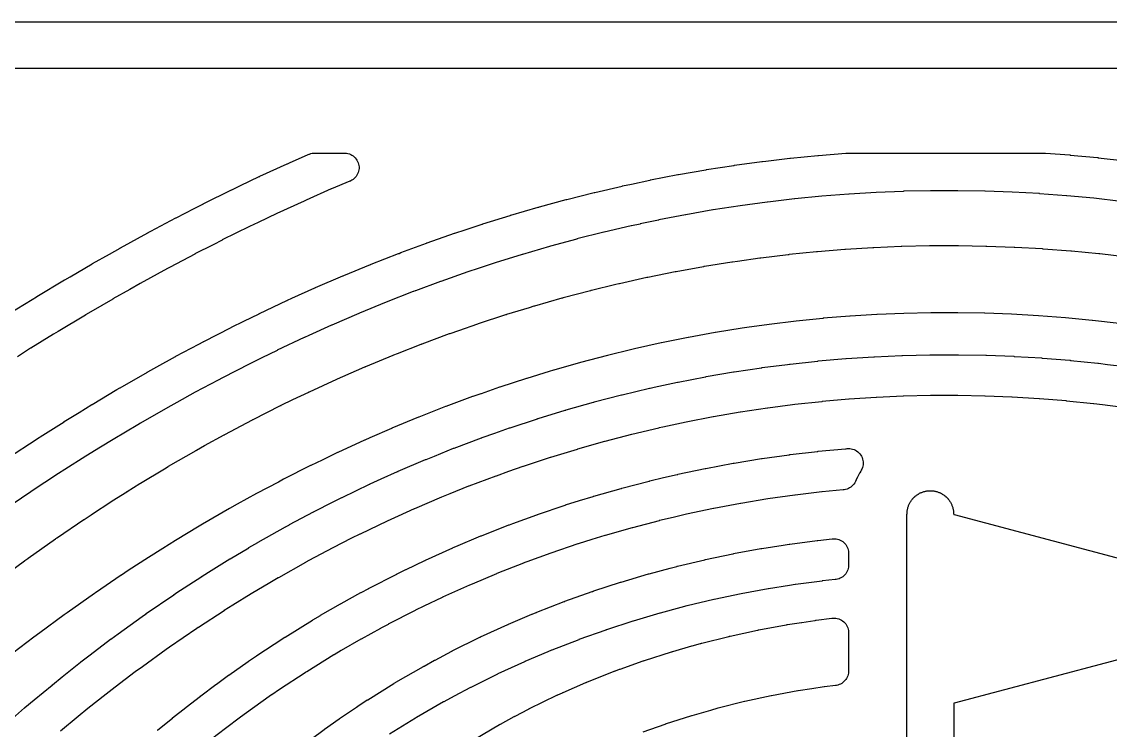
# Model space of a CAD drawing. Header units: metres. Extents: x -22.6 to 22.6, y 1.9 to 79.7.
# Drawn here: x -1.41 to 6.06, y 51.94 to 56.8 of the extents above; entities that cross this region are included whole.
import ezdxf

# ---------------------------------------------------------------- set-up
doc = ezdxf.new("R2010")
doc.units = ezdxf.units.M

msp = doc.modelspace()

# ---------------------------------------------------------------- linework, layer by layer
at = {"layer": 'MARKING'}
for points in [[(-18.6, 56.8), (18.6, 56.8)], [(18.5895, 56.48), (-18.5895, 56.48)], [(-1.4953, 53.8133), (-1.3067, 53.9374), (-1.3063, 53.9376), (-1.3054, 53.9382), (-1.3048, 53.9386), (-1.2609, 53.9667), (-1.2606, 53.9669), (-1.1158, 54.059), (-1.1154, 54.0593), (-1.1143, 54.06), (-1.1137, 54.0604), (-1.0126, 54.1228), (-1.0124, 54.1229), (-0.9249, 54.1767), (-0.9244, 54.177), (-0.9232, 54.1776), (-0.9225, 54.1781), (-0.753, 54.2788), (-0.7529, 54.2789), (-0.7337, 54.2902), (-0.7333, 54.2905), (-0.7323, 54.291), (-0.7317, 54.2914), (-0.5432, 54.3998), (-0.5427, 54.4001), (-0.5415, 54.4008), (-0.5407, 54.4013), (-0.4787, 54.4356), (-0.3523, 54.5057), (-0.3516, 54.5061), (-0.3502, 54.5069), (-0.3493, 54.5073), (-0.191, 54.5915), (-0.1609, 54.6075), (-0.1604, 54.6078), (-0.1592, 54.6084), (-0.1584, 54.6088), (0.0299, 54.7055), (0.0305, 54.7058), (0.032, 54.7066), (0.0329, 54.707), (0.1167, 54.7482), (0.221, 54.7996), (0.2217, 54.8), (0.2232, 54.8007), (0.2242, 54.8012), (0.4126, 54.8897), (0.4132, 54.89), (0.4145, 54.8906), (0.4154, 54.891), (0.446, 54.9048), (0.6033, 54.9762), (0.6038, 54.9764), (0.6043, 54.9766), (0.6048, 54.9768), (0.6061, 54.9774), (0.6066, 54.9776), (0.6071, 54.9778), (0.6076, 54.978), (0.7953, 55.0584), (0.7959, 55.0587), (0.7972, 55.0592), (0.798, 55.0596), (0.8025, 55.0614), (0.9859, 55.1373), (0.9864, 55.1375), (0.9869, 55.1377), (0.9874, 55.1379), (0.9888, 55.1385), (0.9893, 55.1387), (0.9898, 55.1389), (0.9903, 55.1391), (1.1779, 55.2119), (1.1786, 55.2121), (1.18, 55.2127), (1.1809, 55.213), (1.1941, 55.2179), (1.3686, 55.2831), (1.3691, 55.2833), (1.3696, 55.2835), (1.3701, 55.2837), (1.3715, 55.2842), (1.372, 55.2844), (1.3725, 55.2845), (1.373, 55.2847), (1.5606, 55.3502), (1.5613, 55.3505), (1.5629, 55.351), (1.5639, 55.3514), (1.6336, 55.3743), (1.7516, 55.4137), (1.7521, 55.4138), (1.7525, 55.414), (1.753, 55.4141), (1.7543, 55.4145), (1.7547, 55.4147), (1.7552, 55.4148), (1.7557, 55.415), (1.9433, 55.4735), (1.9438, 55.4737), (1.9444, 55.4738), (1.9449, 55.474), (1.9462, 55.4744), (1.9467, 55.4745), (1.9472, 55.4747), (1.9477, 55.4748), (2.1353, 55.5289), (2.136, 55.5291), (2.1376, 55.5296), (2.1385, 55.5298), (2.1435, 55.5312), (2.3261, 55.5814), (2.3266, 55.5816), (2.3271, 55.5817), (2.3276, 55.5818), (2.329, 55.5822), (2.3295, 55.5823), (2.33, 55.5824), (2.3305, 55.5826), (2.5181, 55.63), (2.5186, 55.6301), (2.5191, 55.6302), (2.5196, 55.6303), (2.5209, 55.6306), (2.5214, 55.6308), (2.5219, 55.6309), (2.5224, 55.631), (2.71, 55.6742), (2.7107, 55.6744), (2.7124, 55.6748), (2.7135, 55.675), (2.7739, 55.6878), (2.9009, 55.7152), (2.9017, 55.7154), (2.9035, 55.7157), (2.9046, 55.716), (3.0929, 55.7528), (3.0934, 55.7529), (3.0939, 55.753), (3.0944, 55.7531), (3.0957, 55.7533), (3.0962, 55.7534), (3.0967, 55.7535), (3.0972, 55.7536), (3.2847, 55.7863), (3.2855, 55.7864), (3.2872, 55.7867), (3.2884, 55.7869), (3.4766, 55.8159), (3.4774, 55.816), (3.4791, 55.8163), (3.4802, 55.8164), (3.6684, 55.8416), (3.6692, 55.8417), (3.6709, 55.842), (3.6719, 55.8421), (3.6945, 55.8447), (3.8596, 55.8643), (3.8604, 55.8644), (3.8622, 55.8646), (3.8633, 55.8647), (4.0515, 55.8833), (4.0523, 55.8834), (4.054, 55.8835), (4.0552, 55.8836), (4.2433, 55.8985), (4.2441, 55.8986), (4.2459, 55.8987), (4.247, 55.8987), (4.2634, 55.8997), (4.2664, 55.8999), (4.2694, 55.9), (4.2724, 55.9), (5.6012, 55.9), (5.6049, 55.8999), (5.6087, 55.8998), (5.6124, 55.8996), (5.7778, 55.8872), (5.7786, 55.8871), (5.7803, 55.887), (5.7815, 55.8869), (5.9696, 55.8691), (5.9704, 55.869), (5.9722, 55.8689), (5.9733, 55.8687), (6.1615, 55.8472)], [(-1.4916, 54.8003), (-1.3351, 54.8965), (-1.3033, 54.9161), (-1.3029, 54.9164), (-1.3019, 54.917), (-1.3013, 54.9174), (-1.1127, 55.0305), (-1.1122, 55.0308), (-1.1112, 55.0314), (-1.1105, 55.0318), (-1.0743, 55.0528), (-0.9225, 55.1418), (-0.9219, 55.1421), (-0.9205, 55.1429), (-0.9197, 55.1434), (-0.804, 55.2085), (-0.7318, 55.2495), (-0.7312, 55.2499), (-0.7298, 55.2506), (-0.729, 55.2511), (-0.5405, 55.354), (-0.54, 55.3543), (-0.5388, 55.3549), (-0.5381, 55.3553), (-0.5199, 55.3649), (-0.3504, 55.4554), (-0.3497, 55.4558), (-0.3481, 55.4566), (-0.3471, 55.4572), (-0.2226, 55.5205), (-0.1595, 55.5531), (-0.1589, 55.5535), (-0.1575, 55.5542), (-0.1565, 55.5546), (0.0318, 55.6478), (0.0324, 55.6481), (0.0339, 55.6488), (0.0348, 55.6492), (0.0937, 55.677), (0.2223, 55.7389), (0.2228, 55.7391), (0.2233, 55.7393), (0.2237, 55.7396), (0.225, 55.7402), (0.2255, 55.7404), (0.226, 55.7406), (0.2265, 55.7408), (0.4142, 55.8262), (0.4148, 55.8265), (0.4161, 55.8271), (0.417, 55.8274), (0.431, 55.8335), (0.5588, 55.8903), (0.5637, 55.8923), (0.5661, 55.8932), (0.576, 55.8965), (0.5862, 55.8986), (0.5966, 55.8997), (0.5992, 55.8999), (0.6044, 55.9), (0.8045, 55.9), (0.8094, 55.8999), (0.8113, 55.8998), (0.8211, 55.8988), (0.8307, 55.8969), (0.8401, 55.8941), (0.8492, 55.8903), (0.8578, 55.8857), (0.866, 55.8803), (0.8735, 55.874), (0.8805, 55.8671), (0.8867, 55.8595), (0.8922, 55.8514), (0.8968, 55.8427), (0.9005, 55.8337), (0.9034, 55.8243), (0.9053, 55.8147), (0.9063, 55.8049), (0.9063, 55.7951), (0.9054, 55.7854), (0.9035, 55.7757), (0.9006, 55.7663), (0.8969, 55.7573), (0.8923, 55.7486), (0.8868, 55.7405), (0.8806, 55.7329), (0.8737, 55.7259), (0.8661, 55.7197), (0.858, 55.7142), (0.8494, 55.7096), (0.8476, 55.7087), (0.8431, 55.7067), (0.7181, 55.6547), (0.7175, 55.6544), (0.717, 55.6542), (0.7165, 55.654), (0.5452, 55.5779), (0.5449, 55.5777), (0.5443, 55.5775), (0.5439, 55.5773), (0.5304, 55.5714), (0.5296, 55.5711), (0.3437, 55.4866), (0.3432, 55.4863), (0.3428, 55.4861), (0.3423, 55.4859), (0.2158, 55.4251), (0.2152, 55.4248), (0.1562, 55.3969), (0.1554, 55.3965), (-0.0307, 55.3045), (-0.0315, 55.3041), (-0.0935, 55.2721), (-0.094, 55.2718), (-0.2182, 55.2086), (-0.219, 55.2082), (-0.3874, 55.1182), (-0.3878, 55.118), (-0.406, 55.1084), (-0.4067, 55.1081), (-0.5931, 55.0062), (-0.5939, 55.0058), (-0.6653, 54.9653), (-0.6656, 54.9651), (-0.7807, 54.9003), (-0.7814, 54.8999), (-0.9325, 54.8114), (-0.9327, 54.8113), (-0.9684, 54.7905), (-0.969, 54.7901), (-1.156, 54.678), (-1.1566, 54.6776), (-1.1878, 54.6583), (-1.188, 54.6582), (-1.3438, 54.5625), (-1.3444, 54.5622), (-1.4354, 54.5045)], [(6.1291, 55.5691), (5.9436, 55.5903), (5.9427, 55.5904), (5.7572, 55.6079), (5.7563, 55.608), (5.5708, 55.6219), (5.5699, 55.622), (5.3844, 55.6323), (5.3834, 55.6323), (5.1979, 55.639), (5.197, 55.6391), (5.0115, 55.6422), (5.0105, 55.6422), (4.825, 55.6419), (4.8241, 55.6419), (4.6386, 55.638), (4.6376, 55.6379), (4.4522, 55.6305), (4.4512, 55.6304), (4.2658, 55.6194), (4.2648, 55.6193), (4.0794, 55.6047), (4.0784, 55.6046), (3.893, 55.5863), (3.892, 55.5862), (3.7279, 55.5667), (3.7276, 55.5666), (3.706, 55.5642), (3.705, 55.564), (3.5195, 55.5392), (3.5186, 55.539), (3.3332, 55.5105), (3.3322, 55.5103), (3.1467, 55.478), (3.1462, 55.4779), (3.1457, 55.4778), (3.1452, 55.4777), (2.9605, 55.4416), (2.9595, 55.4414), (2.8337, 55.4142), (2.8332, 55.4141), (2.7732, 55.4015), (2.7723, 55.4013), (2.5868, 55.3585), (2.5863, 55.3584), (2.5858, 55.3582), (2.5853, 55.3581), (2.4005, 55.3115), (2.4, 55.3113), (2.3995, 55.3112), (2.399, 55.3111), (2.2184, 55.2614), (2.2179, 55.2612), (2.2132, 55.26), (2.2124, 55.2598), (2.0268, 55.2062), (2.0263, 55.2061), (2.0258, 55.2059), (2.0252, 55.2058), (1.8404, 55.1481), (1.8399, 55.148), (1.8394, 55.1478), (1.839, 55.1476), (1.7229, 55.1089), (1.7225, 55.1087), (1.6532, 55.086), (1.6523, 55.0857), (1.4668, 55.0209), (1.4663, 55.0207), (1.4658, 55.0205), (1.4653, 55.0203), (1.2927, 54.9558), (1.2923, 54.9557), (1.2795, 54.9509), (1.2787, 54.9506), (1.093, 54.8786), (1.0925, 54.8784), (1.092, 54.8782), (1.0915, 54.878), (0.91, 54.8028), (0.9097, 54.8027), (0.9058, 54.8011), (0.905, 54.8008), (0.7191, 54.7212), (0.7187, 54.721), (0.7182, 54.7208), (0.7177, 54.7206), (0.5621, 54.65), (0.5618, 54.6499), (0.532, 54.6364), (0.5312, 54.6361), (0.3452, 54.5487), (0.3443, 54.5482), (0.2407, 54.4972), (0.2406, 54.4971), (0.1581, 54.4566), (0.1573, 54.4562), (-0.0291, 54.3605), (-0.0298, 54.3601), (-0.0594, 54.3444), (-0.2162, 54.261), (-0.217, 54.2606), (-0.3429, 54.1908), (-0.4033, 54.1573), (-0.404, 54.1569), (-0.5909, 54.0494), (-0.5914, 54.0491), (-0.6099, 54.0382), (-0.7781, 53.9382), (-0.7787, 53.9378), (-0.8652, 53.8847), (-0.9653, 53.8229), (-0.9659, 53.8225), (-1.1094, 53.7312), (-1.1526, 53.7036), (-1.1531, 53.7032), (-1.3404, 53.5801), (-1.3428, 53.5784), (-1.5277, 53.4533)], [(-1.5544, 52.9832), (-1.3868, 53.106), (-1.3865, 53.1062), (-1.3851, 53.1072), (-1.3847, 53.1075), (-1.3638, 53.1225), (-1.3635, 53.1228), (-1.3623, 53.1237), (-1.3619, 53.1239), (-1.1731, 53.2571), (-1.1728, 53.2573), (-1.1714, 53.2583), (-1.171, 53.2586), (-1.1627, 53.2644), (-1.1623, 53.2646), (-1.161, 53.2655), (-1.1607, 53.2657), (-0.9807, 53.388), (-0.9803, 53.3882), (-0.9786, 53.3894), (-0.978, 53.3898), (-0.9298, 53.4217), (-0.9295, 53.4219), (-0.9283, 53.4227), (-0.928, 53.4229), (-0.788, 53.5141), (-0.7875, 53.5144), (-0.7855, 53.5157), (-0.7849, 53.5161), (-0.6854, 53.5791), (-0.6852, 53.5792), (-0.6841, 53.5799), (-0.6838, 53.5801), (-0.5951, 53.6354), (-0.5946, 53.6357), (-0.5923, 53.6371), (-0.5917, 53.6375), (-0.428, 53.7364), (-0.4278, 53.7365), (-0.4269, 53.737), (-0.4267, 53.7372), (-0.402, 53.7519), (-0.4015, 53.7522), (-0.3995, 53.7534), (-0.3988, 53.7537), (-0.2104, 53.8628), (-0.2098, 53.8631), (-0.2074, 53.8645), (-0.2066, 53.8649), (-0.1528, 53.895), (-0.1524, 53.8952), (-0.0174, 53.9698), (-0.0167, 53.9701), (-0.0139, 53.9717), (-0.0131, 53.9721), (0.138, 54.0522), (0.1383, 54.0523), (0.176, 54.0721), (0.1766, 54.0725), (0.1791, 54.0737), (0.1799, 54.0741), (0.3682, 54.1694), (0.3689, 54.1698), (0.3718, 54.1712), (0.3727, 54.1717), (0.4534, 54.2107), (0.4536, 54.2108), (0.5613, 54.2627), (0.5621, 54.2631), (0.5652, 54.2645), (0.5662, 54.265), (0.7545, 54.3513), (0.7552, 54.3516), (0.758, 54.3529), (0.7588, 54.3532), (0.7953, 54.3692), (0.9473, 54.4357), (0.9478, 54.4359), (0.9483, 54.4361), (0.9487, 54.4363), (0.9517, 54.4376), (0.9522, 54.4378), (0.9527, 54.438), (0.9532, 54.4382), (1.1408, 54.5156), (1.1415, 54.5159), (1.1444, 54.5171), (1.1453, 54.5174), (1.1704, 54.5273), (1.3335, 54.5914), (1.334, 54.5916), (1.3345, 54.5918), (1.335, 54.592), (1.3381, 54.5932), (1.3386, 54.5933), (1.3391, 54.5935), (1.3396, 54.5937), (1.5271, 54.6629), (1.5279, 54.6632), (1.5311, 54.6643), (1.5321, 54.6646), (1.5908, 54.6851), (1.72, 54.7302), (1.7205, 54.7304), (1.721, 54.7306), (1.7215, 54.7307), (1.7245, 54.7318), (1.725, 54.7319), (1.7255, 54.7321), (1.726, 54.7322), (1.9136, 54.7935), (1.9141, 54.7937), (1.9146, 54.7939), (1.9151, 54.794), (1.9182, 54.795), (1.9187, 54.7952), (1.9192, 54.7953), (1.9197, 54.7955), (2.0748, 54.8426), (2.1067, 54.8523), (2.1075, 54.8526), (2.1107, 54.8535), (2.1117, 54.8538), (2.3, 54.9077), (2.3005, 54.9078), (2.301, 54.908), (2.3015, 54.9081), (2.3047, 54.909), (2.3052, 54.9091), (2.3058, 54.9093), (2.3063, 54.9094), (2.4939, 54.9588), (2.4944, 54.9589), (2.4949, 54.959), (2.4954, 54.9592), (2.4985, 54.96), (2.499, 54.9601), (2.4995, 54.9602), (2.5, 54.9603), (2.6679, 55.0008), (2.6868, 55.0054), (2.6876, 55.0056), (2.691, 55.0064), (2.692, 55.0066), (2.8803, 55.0489), (2.8808, 55.049), (2.8813, 55.0491), (2.8818, 55.0492), (2.885, 55.0499), (2.8855, 55.05), (2.886, 55.0501), (2.8865, 55.0502), (3.0741, 55.0881), (3.0746, 55.0882), (3.0751, 55.0883), (3.0757, 55.0884), (3.0788, 55.089), (3.0793, 55.0891), (3.0798, 55.0892), (3.0803, 55.0893), (3.2679, 55.1233), (3.2684, 55.1234), (3.2689, 55.1234), (3.2694, 55.1235), (3.2725, 55.1241), (3.273, 55.1241), (3.2735, 55.1242), (3.274, 55.1243), (3.4615, 55.1543), (3.4624, 55.1544), (3.4658, 55.1549), (3.4669, 55.1551), (3.5001, 55.1598), (3.6546, 55.1818), (3.6551, 55.1819), (3.6556, 55.182), (3.6561, 55.1821), (3.6592, 55.1825), (3.6597, 55.1825), (3.6602, 55.1826), (3.6607, 55.1827), (3.8483, 55.2056), (3.8488, 55.2057), (3.8493, 55.2057), (3.8498, 55.2058), (3.8529, 55.2061), (3.8534, 55.2062), (3.8539, 55.2062), (3.8544, 55.2063), (4.0421, 55.2254), (4.0426, 55.2255), (4.043, 55.2255), (4.0435, 55.2255), (4.0466, 55.2258), (4.0471, 55.2259), (4.0476, 55.2259), (4.0481, 55.226), (4.2356, 55.2413), (4.2365, 55.2413), (4.24, 55.2416), (4.2411, 55.2417), (4.4293, 55.2533), (4.4301, 55.2533), (4.4337, 55.2535), (4.4348, 55.2536), (4.6229, 55.2614), (4.6238, 55.2615), (4.6273, 55.2616), (4.6284, 55.2616), (4.8166, 55.2658), (4.8175, 55.2658), (4.821, 55.2659), (4.8221, 55.2659), (5.0102, 55.2663), (5.0111, 55.2663), (5.0146, 55.2663), (5.0157, 55.2663), (5.2039, 55.2631), (5.2047, 55.263), (5.2083, 55.2629), (5.2094, 55.2629), (5.3975, 55.256), (5.3984, 55.2559), (5.4019, 55.2558), (5.403, 55.2557), (5.5912, 55.2451), (5.592, 55.245), (5.5956, 55.2448), (5.5967, 55.2447), (5.7848, 55.2303), (5.7857, 55.2302), (5.7893, 55.2299), (5.7904, 55.2298), (5.9787, 55.2116), (5.9792, 55.2115), (5.9797, 55.2115), (5.9802, 55.2114), (5.9833, 55.2111), (5.9838, 55.211), (5.9843, 55.211), (5.9848, 55.2109), (6.1725, 55.1889)], [(6.1166, 54.7323), (5.9336, 54.7538), (5.9331, 54.7538), (5.9326, 54.7539), (5.9321, 54.7539), (5.7492, 54.7716), (5.7482, 54.7717), (5.5646, 54.7858), (5.5637, 54.7859), (5.3801, 54.7963), (5.3791, 54.7963), (5.1955, 54.8031), (5.1945, 54.8031), (5.0109, 54.8063), (5.0099, 54.8063), (4.8263, 54.8059), (4.8253, 54.8059), (4.6417, 54.8018), (4.6407, 54.8018), (4.4571, 54.7941), (4.4561, 54.7941), (4.2725, 54.7827), (4.2715, 54.7827), (4.0879, 54.7677), (4.0874, 54.7676), (4.0869, 54.7676), (4.0864, 54.7675), (3.9034, 54.7489), (3.9029, 54.7488), (3.9024, 54.7488), (3.9019, 54.7487), (3.7189, 54.7263), (3.7184, 54.7263), (3.7179, 54.7262), (3.7174, 54.7261), (3.5654, 54.7044), (3.5652, 54.7044), (3.5337, 54.7), (3.5328, 54.6998), (3.349, 54.6705), (3.3485, 54.6704), (3.348, 54.6703), (3.3475, 54.6702), (3.1645, 54.6371), (3.164, 54.637), (3.1635, 54.6369), (3.163, 54.6368), (2.9801, 54.5998), (2.9796, 54.5997), (2.9791, 54.5996), (2.9786, 54.5995), (2.7955, 54.5584), (2.7946, 54.5582), (2.7773, 54.554), (2.777, 54.5539), (2.6101, 54.5137), (2.6096, 54.5136), (2.6091, 54.5134), (2.6086, 54.5133), (2.4257, 54.4652), (2.4252, 54.4651), (2.4247, 54.4649), (2.4242, 54.4648), (2.241, 54.4124), (2.2401, 54.4121), (2.2098, 54.4028), (2.2095, 54.4027), (2.0557, 54.356), (2.0552, 54.3559), (2.0547, 54.3557), (2.0542, 54.3555), (1.8711, 54.2957), (1.8706, 54.2956), (1.8701, 54.2954), (1.8696, 54.2952), (1.7427, 54.2509), (1.7425, 54.2508), (1.6859, 54.2311), (1.685, 54.2308), (1.501, 54.163), (1.5005, 54.1628), (1.5, 54.1626), (1.4995, 54.1624), (1.3388, 54.0992), (1.3159, 54.0902), (1.3151, 54.0899), (1.1308, 54.0139), (1.1304, 54.0137), (1.1299, 54.0135), (1.1294, 54.0133), (0.9797, 53.9478), (0.9458, 53.9329), (0.945, 53.9326), (0.7605, 53.8481), (0.7596, 53.8476), (0.6539, 53.7967), (0.5755, 53.7588), (0.5747, 53.7584), (0.3898, 53.6648), (0.3891, 53.6644), (0.3536, 53.6458), (0.2047, 53.5669), (0.2039, 53.5665), (0.0717, 53.4935), (0.0197, 53.4644), (0.019, 53.464), (-0.1667, 53.3566), (-0.1673, 53.3563), (-0.19, 53.3427), (-0.3519, 53.2449), (-0.3526, 53.2445), (-0.4392, 53.1905), (-0.5372, 53.1285), (-0.5377, 53.1282), (-0.6755, 53.0384), (-0.7225, 53.0073), (-0.723, 53.007), (-0.9007, 52.8862), (-0.9077, 52.8814), (-1.0952, 52.7491), (-1.1146, 52.7352), (-1.2811, 52.6131), (-1.3223, 52.5825), (-1.3227, 52.5822), (-1.4673, 52.4722)], [(-1.5103, 51.9897), (-1.3856, 52.0978), (-1.3851, 52.0982), (-1.384, 52.0991), (-1.3833, 52.0998), (-1.3196, 52.1532), (-1.3193, 52.1535), (-1.1979, 52.2544), (-1.1974, 52.2548), (-1.1963, 52.2557), (-1.1956, 52.2562), (-1.1285, 52.3103), (-1.128, 52.3107), (-1.0018, 52.4111), (-1.0013, 52.4114), (-1.0003, 52.4123), (-0.9996, 52.4128), (-0.9368, 52.4612), (-0.9366, 52.4614), (-0.936, 52.4618), (-0.9356, 52.4621), (-0.7963, 52.5678), (-0.7958, 52.5681), (-0.7948, 52.5689), (-0.7942, 52.5694), (-0.7453, 52.6053), (-0.745, 52.6056), (-0.7443, 52.6061), (-0.7438, 52.6065), (-0.5801, 52.7245), (-0.5797, 52.7248), (-0.5787, 52.7255), (-0.5781, 52.7259), (-0.5537, 52.7431), (-0.5533, 52.7434), (-0.5525, 52.744), (-0.5519, 52.7443), (-0.3633, 52.8736), (-0.3629, 52.8739), (-0.362, 52.8745), (-0.3614, 52.8749), (-0.3506, 52.8821), (-0.3502, 52.8824), (-0.3493, 52.883), (-0.3487, 52.8834), (-0.1715, 52.9988), (-0.171, 52.9991), (-0.17, 52.9998), (-0.1693, 53.0003), (-0.1082, 53.0389), (-0.1078, 53.0391), (-0.107, 53.0396), (-0.1065, 53.0399), (0.0204, 53.1183), (0.021, 53.1186), (0.0222, 53.1193), (0.023, 53.1198), (0.1501, 53.1955), (0.1504, 53.1957), (0.1511, 53.1961), (0.1515, 53.1964), (0.2125, 53.232), (0.213, 53.2323), (0.2143, 53.233), (0.2151, 53.2335), (0.4036, 53.3394), (0.4041, 53.3398), (0.4054, 53.3404), (0.4062, 53.3409), (0.4288, 53.3531), (0.429, 53.3533), (0.4296, 53.3536), (0.43, 53.3538), (0.5954, 53.4418), (0.5961, 53.4422), (0.5976, 53.443), (0.5986, 53.4435), (0.7283, 53.5095), (0.7289, 53.5097), (0.7876, 53.5392), (0.7883, 53.5395), (0.7897, 53.5402), (0.7907, 53.5406), (0.9789, 53.6308), (0.9796, 53.6311), (0.9812, 53.6318), (0.9822, 53.6323), (1.058, 53.6668), (1.0584, 53.667), (1.1711, 53.7178), (1.1716, 53.718), (1.172, 53.7182), (1.1725, 53.7184), (1.1737, 53.7189), (1.1741, 53.7191), (1.1746, 53.7193), (1.1751, 53.7195), (1.3627, 53.7995), (1.3634, 53.7999), (1.365, 53.8005), (1.366, 53.8009), (1.4232, 53.824), (1.4235, 53.8241), (1.5547, 53.8768), (1.5552, 53.877), (1.5557, 53.8771), (1.5562, 53.8773), (1.5575, 53.8778), (1.5579, 53.878), (1.5584, 53.8782), (1.5589, 53.8784), (1.7466, 53.9491), (1.7471, 53.9493), (1.7475, 53.9494), (1.748, 53.9496), (1.7493, 53.9501), (1.7497, 53.9502), (1.7502, 53.9504), (1.7507, 53.9506), (1.8367, 53.981), (1.8368, 53.981), (1.9385, 54.0169), (1.939, 54.017), (1.9395, 54.0172), (1.94, 54.0174), (1.9413, 54.0178), (1.9418, 54.018), (1.9422, 54.0181), (1.9427, 54.0183), (2.1303, 54.08), (2.1309, 54.0802), (2.1314, 54.0804), (2.1319, 54.0806), (2.1333, 54.081), (2.1338, 54.0812), (2.1343, 54.0813), (2.1349, 54.0815), (2.3193, 54.1377), (2.3224, 54.1386), (2.3231, 54.1389), (2.3248, 54.1393), (2.3259, 54.1397), (2.5141, 54.1931), (2.5147, 54.1932), (2.5152, 54.1934), (2.5157, 54.1935), (2.5171, 54.1939), (2.5176, 54.194), (2.5182, 54.1942), (2.5187, 54.1943), (2.7062, 54.2431), (2.7068, 54.2432), (2.7073, 54.2434), (2.7078, 54.2435), (2.7092, 54.2438), (2.7097, 54.244), (2.7103, 54.2441), (2.7108, 54.2442), (2.8984, 54.2886), (2.8989, 54.2887), (2.8994, 54.2889), (2.8999, 54.289), (2.9011, 54.2893), (2.9016, 54.2894), (2.9021, 54.2895), (2.9026, 54.2896), (2.9292, 54.2953), (3.0901, 54.3301), (3.0906, 54.3303), (3.0911, 54.3304), (3.0917, 54.3305), (3.093, 54.3308), (3.0936, 54.3309), (3.0941, 54.331), (3.0946, 54.3311), (3.2822, 54.3675), (3.2827, 54.3676), (3.2832, 54.3677), (3.2837, 54.3678), (3.2851, 54.368), (3.2857, 54.3681), (3.2862, 54.3682), (3.2867, 54.3683), (3.4742, 54.4005), (3.4748, 54.4006), (3.4753, 54.4007), (3.4758, 54.4008), (3.4772, 54.401), (3.4777, 54.4011), (3.4783, 54.4012), (3.4788, 54.4013), (3.6663, 54.4294), (3.6669, 54.4294), (3.6674, 54.4295), (3.6679, 54.4296), (3.6693, 54.4298), (3.6698, 54.4299), (3.6703, 54.4299), (3.6708, 54.43), (3.8426, 54.452), (3.8582, 54.4541), (3.8587, 54.4541), (3.8592, 54.4542), (3.8598, 54.4543), (3.8611, 54.4544), (3.8616, 54.4545), (3.8621, 54.4545), (3.8626, 54.4546), (4.0502, 54.475), (4.0507, 54.475), (4.0513, 54.4751), (4.0518, 54.4751), (4.0532, 54.4753), (4.0537, 54.4753), (4.0542, 54.4754), (4.0547, 54.4754), (4.2423, 54.4917), (4.2428, 54.4918), (4.2433, 54.4918), (4.2439, 54.4919), (4.2452, 54.492), (4.2458, 54.492), (4.2463, 54.4921), (4.2468, 54.4921), (4.4344, 54.5044), (4.4349, 54.5045), (4.4354, 54.5045), (4.4359, 54.5045), (4.4373, 54.5046), (4.4378, 54.5046), (4.4384, 54.5047), (4.4389, 54.5047), (4.6264, 54.5131), (4.627, 54.5131), (4.6275, 54.5131), (4.628, 54.5131), (4.6294, 54.5132), (4.6299, 54.5132), (4.6304, 54.5132), (4.6309, 54.5132), (4.8185, 54.5177), (4.819, 54.5177), (4.8195, 54.5177), (4.8201, 54.5177), (4.8214, 54.5177), (4.8219, 54.5177), (4.8225, 54.5177), (4.823, 54.5177), (5.0105, 54.5183), (5.0111, 54.5183), (5.0116, 54.5183), (5.0121, 54.5183), (5.0135, 54.5182), (5.014, 54.5182), (5.0145, 54.5182), (5.0151, 54.5182), (5.2026, 54.5148), (5.2031, 54.5148), (5.2037, 54.5148), (5.2042, 54.5148), (5.2055, 54.5147), (5.2061, 54.5147), (5.2066, 54.5147), (5.2071, 54.5147), (5.3947, 54.5073), (5.3952, 54.5073), (5.3957, 54.5073), (5.3962, 54.5072), (5.3976, 54.5072), (5.3981, 54.5071), (5.3987, 54.5071), (5.3992, 54.5071), (5.5867, 54.4958), (5.5873, 54.4957), (5.5878, 54.4957), (5.5883, 54.4957), (5.5897, 54.4956), (5.5902, 54.4955), (5.5907, 54.4955), (5.5913, 54.4954), (5.7788, 54.4801), (5.7793, 54.4801), (5.7799, 54.48), (5.7804, 54.48), (5.7818, 54.4799), (5.7823, 54.4798), (5.7828, 54.4798), (5.7834, 54.4797), (5.9709, 54.4604), (5.9714, 54.4603), (5.9719, 54.4602), (5.9725, 54.4602), (5.9738, 54.46), (5.9744, 54.46), (5.9749, 54.4599), (5.9754, 54.4598), (6.0371, 54.4522), (6.1628, 54.4367)], [(6.1271, 54.159), (6.003, 54.1742), (6.0029, 54.1743), (5.9423, 54.1818), (5.9418, 54.1819), (5.9412, 54.1819), (5.9407, 54.182), (5.7561, 54.201), (5.7556, 54.2011), (5.7551, 54.2011), (5.7545, 54.2012), (5.57, 54.2162), (5.5694, 54.2163), (5.5689, 54.2163), (5.5684, 54.2164), (5.3838, 54.2275), (5.3833, 54.2275), (5.3827, 54.2276), (5.3822, 54.2276), (5.1976, 54.2348), (5.1971, 54.2349), (5.1966, 54.2349), (5.196, 54.2349), (5.0114, 54.2382), (5.0109, 54.2383), (5.0104, 54.2383), (5.0098, 54.2383), (4.8252, 54.2378), (4.8247, 54.2377), (4.8242, 54.2377), (4.8237, 54.2377), (4.6391, 54.2334), (4.6385, 54.2333), (4.638, 54.2333), (4.6375, 54.2333), (4.4529, 54.225), (4.4523, 54.225), (4.4518, 54.225), (4.4513, 54.2249), (4.2667, 54.2128), (4.2662, 54.2128), (4.2656, 54.2127), (4.2651, 54.2127), (4.0805, 54.1966), (4.08, 54.1965), (4.0795, 54.1965), (4.079, 54.1964), (3.8943, 54.1764), (3.8938, 54.1763), (3.8933, 54.1763), (3.8928, 54.1762), (3.8788, 54.1744), (3.8787, 54.1744), (3.7079, 54.1525), (3.7074, 54.1524), (3.7069, 54.1523), (3.7064, 54.1522), (3.5218, 54.1246), (3.5212, 54.1245), (3.5207, 54.1244), (3.5202, 54.1243), (3.3356, 54.0926), (3.3351, 54.0925), (3.3346, 54.0924), (3.334, 54.0923), (3.1494, 54.0565), (3.1489, 54.0564), (3.1484, 54.0563), (3.1479, 54.0562), (2.9886, 54.0217), (2.963, 54.0162), (2.9625, 54.0161), (2.962, 54.0159), (2.9615, 54.0158), (2.7768, 53.9721), (2.7763, 53.972), (2.7757, 53.9718), (2.7752, 53.9717), (2.5907, 53.9237), (2.5901, 53.9236), (2.5896, 53.9234), (2.5891, 53.9233), (2.4043, 53.8709), (2.4033, 53.8706), (2.4009, 53.8698), (2.218, 53.8141), (2.2175, 53.8139), (2.2169, 53.8138), (2.2164, 53.8136), (2.0317, 53.7528), (2.0312, 53.7526), (2.0307, 53.7525), (2.0302, 53.7523), (1.9302, 53.7171), (1.8454, 53.6871), (1.8449, 53.6869), (1.8444, 53.6867), (1.844, 53.6866), (1.659, 53.6169), (1.6585, 53.6167), (1.658, 53.6165), (1.6575, 53.6163), (1.5284, 53.5646), (1.4729, 53.5421), (1.472, 53.5418), (1.2862, 53.4625), (1.2857, 53.4623), (1.2853, 53.4621), (1.2848, 53.4619), (1.1746, 53.4123), (1.1002, 53.3784), (1.0993, 53.378), (0.9133, 53.2889), (0.9125, 53.2885), (0.8559, 53.2602), (0.7273, 53.1948), (0.7264, 53.1944), (0.5626, 53.1072), (0.5411, 53.0955), (0.5404, 53.0951), (0.3539, 52.9903), (0.3532, 52.9899), (0.294, 52.9553), (0.1677, 52.8801), (0.1671, 52.8797), (0.0415, 52.8022), (0.0411, 52.802), (-0.0184, 52.7644), (-0.019, 52.764), (-0.1948, 52.6495), (-0.1953, 52.6491), (-0.2048, 52.6428), (-0.2053, 52.6425), (-0.3926, 52.5141), (-0.3931, 52.5138), (-0.4161, 52.4976), (-0.4166, 52.4972), (-0.5787, 52.3803), (-0.6269, 52.3448), (-0.6274, 52.3444), (-0.7654, 52.2398), (-0.8273, 52.1921), (-0.8279, 52.1916), (-0.9522, 52.0928), (-1.0187, 52.0392), (-1.0193, 52.0388), (-1.1392, 51.939)], [(-0.4743, 51.9448), (-0.4733, 51.9457), (-0.4729, 51.946), (-0.4725, 51.9463), (-0.4721, 51.9467), (-0.3726, 52.0279), (-0.3723, 52.0282), (-0.3716, 52.0287), (-0.3712, 52.029), (-0.2813, 52.1011), (-0.2806, 52.1016), (-0.2792, 52.1027), (-0.2783, 52.1034), (-0.1803, 52.1789), (-0.18, 52.1791), (-0.1792, 52.1797), (-0.1787, 52.1801), (-0.0744, 52.2586), (-0.0738, 52.259), (-0.0725, 52.26), (-0.0716, 52.2606), (0.012, 52.3211), (0.0124, 52.3215), (0.0134, 52.3221), (0.014, 52.3226), (0.1465, 52.4159), (0.1471, 52.4163), (0.1483, 52.4172), (0.1491, 52.4177), (0.2044, 52.4553), (0.2049, 52.4557), (0.206, 52.4564), (0.2067, 52.4569), (0.3833, 52.5732), (0.3838, 52.5735), (0.385, 52.5742), (0.3857, 52.5747), (0.397, 52.5819), (0.3975, 52.5822), (0.3986, 52.5829), (0.3994, 52.5834), (0.5878, 52.6996), (0.5884, 52.7), (0.5897, 52.7008), (0.5905, 52.7013), (0.6413, 52.7314), (0.6418, 52.7317), (0.6428, 52.7323), (0.6434, 52.7327), (0.7804, 52.8116), (0.7811, 52.812), (0.7826, 52.8128), (0.7835, 52.8133), (0.9197, 52.8884), (0.9201, 52.8886), (0.921, 52.8891), (0.9215, 52.8894), (0.9732, 52.9171), (0.9739, 52.9175), (0.9753, 52.9183), (0.9763, 52.9188), (1.1646, 53.0154), (1.1653, 53.0158), (1.1668, 53.0166), (1.1679, 53.0171), (1.2277, 53.0463), (1.228, 53.0465), (1.2288, 53.0469), (1.2292, 53.0471), (1.3573, 53.1083), (1.3578, 53.1085), (1.3583, 53.1088), (1.3588, 53.109), (1.3601, 53.1096), (1.3605, 53.1098), (1.361, 53.11), (1.3615, 53.1102), (1.5491, 53.195), (1.5498, 53.1953), (1.5514, 53.196), (1.5525, 53.1964), (1.5698, 53.2039), (1.5705, 53.2042), (1.7416, 53.2761), (1.7422, 53.2763), (1.7427, 53.2765), (1.7432, 53.2767), (1.7446, 53.2773), (1.7451, 53.2775), (1.7457, 53.2777), (1.7462, 53.2779), (1.9338, 53.3517), (1.9343, 53.3519), (1.9348, 53.3521), (1.9353, 53.3523), (1.9365, 53.3527), (1.937, 53.3529), (1.9374, 53.3531), (1.9379, 53.3533), (1.9597, 53.3613), (1.9602, 53.3615), (2.1262, 53.4219), (2.1267, 53.4221), (2.1273, 53.4223), (2.1278, 53.4225), (2.1292, 53.423), (2.1298, 53.4232), (2.1303, 53.4234), (2.1309, 53.4236), (2.3184, 53.487), (2.3189, 53.4872), (2.3194, 53.4873), (2.32, 53.4875), (2.3213, 53.488), (2.3219, 53.4881), (2.3224, 53.4883), (2.3229, 53.4885), (2.4183, 53.5184), (2.4186, 53.5185), (2.5109, 53.5471), (2.5114, 53.5473), (2.512, 53.5474), (2.5125, 53.5476), (2.5139, 53.548), (2.5144, 53.5481), (2.5149, 53.5483), (2.5154, 53.5484), (2.7029, 53.6021), (2.7035, 53.6022), (2.7041, 53.6024), (2.7046, 53.6025), (2.7061, 53.6029), (2.7067, 53.6031), (2.7072, 53.6032), (2.7078, 53.6034), (2.8952, 53.6523), (2.8958, 53.6524), (2.8963, 53.6525), (2.8969, 53.6527), (2.8983, 53.653), (2.8988, 53.6532), (2.8994, 53.6533), (2.8999, 53.6534), (2.9945, 53.6758), (2.9946, 53.6759), (3.0876, 53.6977), (3.0882, 53.6979), (3.0887, 53.698), (3.0893, 53.6981), (3.0907, 53.6984), (3.0912, 53.6986), (3.0918, 53.6987), (3.0923, 53.6988), (3.2798, 53.7385), (3.2803, 53.7386), (3.2809, 53.7387), (3.2815, 53.7388), (3.283, 53.7391), (3.2835, 53.7392), (3.2841, 53.7393), (3.2847, 53.7394), (3.4721, 53.7746), (3.4726, 53.7747), (3.4732, 53.7748), (3.4738, 53.7749), (3.4753, 53.7752), (3.4758, 53.7753), (3.4764, 53.7754), (3.477, 53.7755), (3.6644, 53.8062), (3.665, 53.8063), (3.6655, 53.8063), (3.6661, 53.8064), (3.6676, 53.8067), (3.6681, 53.8067), (3.6687, 53.8068), (3.6693, 53.8069), (3.8551, 53.833), (3.8567, 53.8332), (3.8573, 53.8333), (3.8578, 53.8334), (3.8584, 53.8334), (3.8598, 53.8336), (3.8604, 53.8337), (3.8609, 53.8338), (3.8615, 53.8338), (4.0489, 53.8558), (4.0495, 53.8559), (4.0501, 53.856), (4.0506, 53.856), (4.0521, 53.8562), (4.0527, 53.8562), (4.0533, 53.8563), (4.0538, 53.8563), (4.2412, 53.874), (4.2418, 53.8741), (4.2424, 53.8741), (4.2429, 53.8742), (4.2444, 53.8743), (4.245, 53.8743), (4.2456, 53.8744), (4.2461, 53.8744), (4.253, 53.8749), (4.258, 53.8751), (4.2603, 53.8752), (4.2703, 53.8749), (4.2802, 53.8736), (4.29, 53.8713), (4.2995, 53.8681), (4.3086, 53.8639), (4.3172, 53.8588), (4.3253, 53.8529), (4.3328, 53.8462), (4.3395, 53.8388), (4.3455, 53.8308), (4.3507, 53.8221), (4.3549, 53.8131), (4.3582, 53.8036), (4.3606, 53.7939), (4.362, 53.7839), (4.3624, 53.7739), (4.3617, 53.7639), (4.3601, 53.754), (4.3575, 53.7443), (4.3539, 53.735), (4.3494, 53.726), (4.3483, 53.724), (4.3463, 53.7207), (4.3455, 53.7194), (4.3393, 53.7091), (4.3387, 53.708), (4.3381, 53.7069), (4.3375, 53.7059), (4.3208, 53.6745), (4.3202, 53.6734), (4.3196, 53.6723), (4.3191, 53.6712), (4.314, 53.6603), (4.3135, 53.6592), (4.313, 53.6581), (4.3125, 53.657), (4.3117, 53.6551), (4.3097, 53.6506), (4.3087, 53.6484), (4.304, 53.6397), (4.2985, 53.6315), (4.2923, 53.6239), (4.2853, 53.617), (4.2777, 53.6107), (4.2695, 53.6053), (4.2608, 53.6007), (4.2517, 53.5969), (4.2422, 53.5941), (4.2326, 53.5922), (4.2302, 53.5919), (4.2253, 53.5913), (4.0817, 53.5777), (4.0811, 53.5777), (4.0806, 53.5776), (4.08, 53.5776), (3.8957, 53.5559), (3.8951, 53.5558), (3.8946, 53.5558), (3.894, 53.5557), (3.7098, 53.5298), (3.7092, 53.5298), (3.7086, 53.5297), (3.7081, 53.5296), (3.5238, 53.4994), (3.5233, 53.4993), (3.5227, 53.4992), (3.5221, 53.4991), (3.3379, 53.4645), (3.3373, 53.4644), (3.3367, 53.4643), (3.3362, 53.4642), (3.1519, 53.4252), (3.1513, 53.4251), (3.1508, 53.4249), (3.1502, 53.4248), (3.0592, 53.4034), (2.966, 53.3813), (2.9655, 53.3812), (2.9649, 53.3811), (2.9644, 53.3809), (2.78, 53.3329), (2.7795, 53.3327), (2.7789, 53.3325), (2.7783, 53.3324), (2.5939, 53.2797), (2.5934, 53.2795), (2.5928, 53.2793), (2.5923, 53.2792), (2.5025, 53.2513), (2.4082, 53.2218), (2.4077, 53.2216), (2.4071, 53.2214), (2.4066, 53.2213), (2.2221, 53.1589), (2.2215, 53.1587), (2.221, 53.1585), (2.2205, 53.1583), (2.0574, 53.0989), (2.0364, 53.0912), (2.0359, 53.091), (2.0354, 53.0908), (2.035, 53.0906), (1.8502, 53.0179), (1.8497, 53.0177), (1.8491, 53.0175), (1.8486, 53.0173), (1.6809, 52.9469), (1.6647, 52.9399), (1.6638, 52.9395), (1.4781, 52.8557), (1.4777, 52.8555), (1.4772, 52.8552), (1.4767, 52.855), (1.3513, 52.7951), (1.2928, 52.7665), (1.2919, 52.766), (1.106, 52.6706), (1.1051, 52.6702), (1.055, 52.6433), (1.0546, 52.643), (0.9205, 52.5691), (0.9197, 52.5687), (0.7844, 52.4907), (0.7839, 52.4904), (0.735, 52.4614), (0.7343, 52.461), (0.5477, 52.3459), (0.5471, 52.3455), (0.5375, 52.3394), (0.5369, 52.339), (0.3621, 52.2239), (0.3615, 52.2235), (0.308, 52.1872), (0.3073, 52.1867), (0.1764, 52.0945), (0.1759, 52.0941), (0.0942, 52.035), (0.0935, 52.0344), (-0.0094, 51.9571), (-0.0098, 51.9568), (-0.1058, 51.8829)], [(4.6626, 50.5621), (4.6626, 53.4227), (4.6626, 53.4252), (4.6627, 53.4276), (4.6628, 53.4301), (4.663, 53.4347), (4.6634, 53.4396), (4.6638, 53.4445), (4.6644, 53.4494), (4.6646, 53.4503), (4.6654, 53.4552), (4.6664, 53.46), (4.6675, 53.4648), (4.6677, 53.4657), (4.669, 53.4704), (4.6704, 53.4751), (4.672, 53.4798), (4.6723, 53.4807), (4.6741, 53.4853), (4.6759, 53.4898), (4.6779, 53.4943), (4.6783, 53.4952), (4.6805, 53.4996), (4.6829, 53.5039), (4.6853, 53.5082), (4.6858, 53.509), (4.6884, 53.5131), (4.6911, 53.5172), (4.6939, 53.5212), (4.6945, 53.522), (4.6975, 53.5259), (4.7007, 53.5297), (4.7039, 53.5334), (4.7045, 53.5341), (4.7079, 53.5376), (4.7114, 53.5411), (4.7149, 53.5445), (4.7156, 53.5451), (4.7193, 53.5484), (4.7231, 53.5515), (4.727, 53.5545), (4.7278, 53.5551), (4.7318, 53.5579), (4.7359, 53.5606), (4.74, 53.5632), (4.7409, 53.5637), (4.7451, 53.5662), (4.7494, 53.5685), (4.7538, 53.5707), (4.7547, 53.5711), (4.7592, 53.5731), (4.7637, 53.575), (4.7683, 53.5767), (4.7692, 53.577), (4.7739, 53.5786), (4.7786, 53.58), (4.7833, 53.5813), (4.7842, 53.5816), (4.789, 53.5826), (4.7938, 53.5836), (4.7987, 53.5844), (4.7996, 53.5846), (4.8045, 53.5852), (4.8094, 53.5856), (4.8143, 53.586), (4.8152, 53.5861), (4.8201, 53.5862), (4.825, 53.5862), (4.83, 53.5861), (4.8309, 53.586), (4.8358, 53.5856), (4.8407, 53.5852), (4.8456, 53.5846), (4.8465, 53.5844), (4.8514, 53.5836), (4.8562, 53.5826), (4.861, 53.5816), (4.8619, 53.5813), (4.8666, 53.58), (4.8713, 53.5786), (4.876, 53.577), (4.8769, 53.5767), (4.8815, 53.575), (4.886, 53.5731), (4.8905, 53.5711), (4.8914, 53.5707), (4.8957, 53.5685), (4.9001, 53.5662), (4.9043, 53.5637), (4.9052, 53.5632), (4.9093, 53.5606), (4.9134, 53.5579), (4.9174, 53.5551), (4.9182, 53.5545), (4.922, 53.5515), (4.9258, 53.5484), (4.9296, 53.5451), (4.9303, 53.5445), (4.9338, 53.5411), (4.9373, 53.5376), (4.9407, 53.5341), (4.9413, 53.5334), (4.9445, 53.5297), (4.9476, 53.5259), (4.9507, 53.522), (4.9512, 53.5212), (4.9541, 53.5172), (4.9568, 53.5131), (4.9594, 53.509), (4.9599, 53.5082), (4.9623, 53.5039), (4.9646, 53.4996), (4.9669, 53.4952), (4.9673, 53.4943), (4.9693, 53.4898), (4.9711, 53.4853), (4.9729, 53.4807), (4.9732, 53.4798), (4.9748, 53.4751), (4.9762, 53.4704), (4.9775, 53.4657), (4.9777, 53.4648), (4.9788, 53.46), (4.9798, 53.4552), (4.9806, 53.4503), (4.9807, 53.4494), (4.9813, 53.4445), (4.9818, 53.4396), (4.9822, 53.4347), (4.9825, 53.4289), (4.9826, 53.4264), (4.9828, 53.4239), (4.9847, 53.4232), (4.9863, 53.4228), (7.0559, 52.8737)], [(0.5786, 51.8843), (0.6668, 51.9497), (0.6673, 51.95), (0.6677, 51.9504), (0.6682, 51.9507), (0.6695, 51.9516), (0.6699, 51.952), (0.6704, 51.9523), (0.6709, 51.9527), (0.7697, 52.0224), (0.7703, 52.0227), (0.7715, 52.0236), (0.7723, 52.0242), (0.8951, 52.1077), (0.8955, 52.108), (0.896, 52.1083), (0.8964, 52.1086), (0.8976, 52.1094), (0.898, 52.1097), (0.8984, 52.11), (0.8989, 52.1103), (0.9632, 52.152), (0.9638, 52.1525), (0.9652, 52.1533), (0.9661, 52.1539), (1.1448, 52.2655), (1.1454, 52.2659), (1.1469, 52.2668), (1.1478, 52.2673), (1.1567, 52.2726), (1.1573, 52.273), (1.1587, 52.2739), (1.1597, 52.2744), (1.348, 52.3825), (1.3485, 52.3828), (1.349, 52.383), (1.3494, 52.3833), (1.3506, 52.3839), (1.3511, 52.3842), (1.3515, 52.3845), (1.352, 52.3847), (1.4246, 52.4244), (1.4252, 52.4247), (1.4265, 52.4254), (1.4273, 52.4258), (1.5416, 52.486), (1.5421, 52.4862), (1.5426, 52.4865), (1.5431, 52.4867), (1.5444, 52.4874), (1.5449, 52.4876), (1.5454, 52.4879), (1.5459, 52.4881), (1.7336, 52.5815), (1.7341, 52.5817), (1.7345, 52.582), (1.735, 52.5822), (1.7358, 52.5826), (1.7366, 52.583), (1.7372, 52.5833), (1.7381, 52.5837), (1.7389, 52.584), (1.7394, 52.5843), (1.9269, 52.6697), (1.9275, 52.6699), (1.928, 52.6702), (1.9286, 52.6704), (1.93, 52.6711), (1.9306, 52.6713), (1.9311, 52.6716), (1.9317, 52.6718), (2.0914, 52.7399), (2.0918, 52.7401), (2.0927, 52.7405), (2.0933, 52.7407), (2.1206, 52.752), (2.1211, 52.7522), (2.1216, 52.7524), (2.1221, 52.7526), (2.1235, 52.7532), (2.124, 52.7534), (2.1245, 52.7536), (2.125, 52.7538), (2.3125, 52.8265), (2.3131, 52.8267), (2.3137, 52.8269), (2.3143, 52.8272), (2.3158, 52.8277), (2.3164, 52.828), (2.317, 52.8282), (2.3176, 52.8284), (2.505, 52.8957), (2.5056, 52.8959), (2.5061, 52.8961), (2.5067, 52.8962), (2.5081, 52.8967), (2.5087, 52.8969), (2.5092, 52.8971), (2.5098, 52.8973), (2.5141, 52.8988), (2.5144, 52.8989), (2.5151, 52.8991), (2.5155, 52.8992), (2.6981, 52.9585), (2.6988, 52.9587), (2.6994, 52.9589), (2.7, 52.9591), (2.7015, 52.9595), (2.7022, 52.9597), (2.7028, 52.9599), (2.7034, 52.9601), (2.8907, 53.0156), (2.8913, 53.0158), (2.8919, 53.016), (2.8925, 53.0162), (2.8941, 53.0166), (2.8947, 53.0168), (2.8953, 53.0169), (2.8959, 53.0171), (3.0397, 53.0558), (3.0401, 53.0559), (3.0839, 53.0675), (3.0845, 53.0676), (3.0851, 53.0678), (3.0857, 53.0679), (3.0872, 53.0683), (3.0878, 53.0685), (3.0884, 53.0686), (3.089, 53.0688), (3.2763, 53.1133), (3.2769, 53.1135), (3.2775, 53.1136), (3.2782, 53.1138), (3.2798, 53.1141), (3.2804, 53.1143), (3.281, 53.1144), (3.2816, 53.1145), (3.4689, 53.1541), (3.4695, 53.1542), (3.4701, 53.1543), (3.4708, 53.1544), (3.4724, 53.1548), (3.473, 53.1549), (3.4737, 53.155), (3.4743, 53.1551), (3.6615, 53.1897), (3.6622, 53.1898), (3.6628, 53.1899), (3.6634, 53.19), (3.665, 53.1903), (3.6657, 53.1904), (3.6663, 53.1905), (3.6669, 53.1906), (3.813, 53.2137), (3.8132, 53.2138), (3.8545, 53.2202), (3.8551, 53.2203), (3.8557, 53.2204), (3.8563, 53.2205), (3.8579, 53.2207), (3.8586, 53.2208), (3.8592, 53.2209), (3.8598, 53.2209), (4.047, 53.2454), (4.0477, 53.2455), (4.0483, 53.2455), (4.0489, 53.2456), (4.0506, 53.2458), (4.0512, 53.2459), (4.0518, 53.246), (4.0525, 53.246), (4.1497, 53.2562), (4.1546, 53.2566), (4.157, 53.2567), (4.1668, 53.2568), (4.1766, 53.2559), (4.1863, 53.254), (4.1957, 53.2512), (4.2049, 53.2475), (4.2136, 53.2429), (4.2218, 53.2374), (4.2294, 53.2312), (4.2364, 53.2242), (4.2427, 53.2166), (4.2481, 53.2085), (4.2528, 53.1998), (4.2566, 53.1907), (4.2595, 53.1813), (4.2614, 53.1716), (4.2624, 53.1618), (4.2625, 53.1595), (4.2626, 53.1545), (4.2626, 53.079), (4.2625, 53.0741), (4.2624, 53.0718), (4.2614, 53.0621), (4.2595, 53.0525), (4.2567, 53.0431), (4.253, 53.0341), (4.2484, 53.0255), (4.243, 53.0173), (4.2368, 53.0098), (4.2299, 53.0028), (4.2224, 52.9966), (4.2143, 52.9911), (4.2057, 52.9865), (4.1967, 52.9827), (4.1873, 52.9798), (4.1777, 52.9778), (4.1754, 52.9775), (4.1706, 52.9769), (4.0834, 52.9677), (4.0828, 52.9677), (4.0822, 52.9676), (4.0815, 52.9675), (3.8978, 52.9435), (3.8971, 52.9434), (3.8965, 52.9434), (3.8959, 52.9433), (3.8571, 52.9372), (3.7125, 52.9143), (3.7118, 52.9142), (3.7112, 52.9141), (3.7106, 52.914), (3.5269, 52.8801), (3.5262, 52.88), (3.5256, 52.8798), (3.525, 52.8797), (3.3412, 52.8409), (3.3406, 52.8408), (3.34, 52.8407), (3.3394, 52.8405), (3.1554, 52.7968), (3.1549, 52.7966), (3.1543, 52.7965), (3.1537, 52.7963), (3.1131, 52.7856), (2.9704, 52.7472), (2.9698, 52.747), (2.9692, 52.7469), (2.9686, 52.7467), (2.7847, 52.6922), (2.7841, 52.692), (2.7835, 52.6918), (2.7829, 52.6916), (2.603, 52.6332), (2.5997, 52.6321), (2.5991, 52.6319), (2.5986, 52.6318), (2.5981, 52.6316), (2.4139, 52.5655), (2.4133, 52.5652), (2.4127, 52.565), (2.4121, 52.5648), (2.2278, 52.4933), (2.2272, 52.4931), (2.2267, 52.4929), (2.2262, 52.4927), (2.2014, 52.4824), (2.2009, 52.4822), (2.0431, 52.4149), (2.0425, 52.4147), (2.042, 52.4144), (2.0414, 52.4142), (1.8582, 52.3307), (1.8575, 52.3304), (1.8567, 52.33), (1.8559, 52.3296), (1.672, 52.2382), (1.6715, 52.2379), (1.671, 52.2376), (1.6705, 52.2374), (1.5591, 52.1788), (1.5584, 52.1784), (1.4875, 52.1397), (1.4871, 52.1394), (1.4866, 52.1392), (1.4861, 52.1389), (1.3008, 52.0326), (1.3, 52.0321), (1.2933, 52.0281), (1.2926, 52.0276), (1.1161, 51.9175)], [(1.6955, 51.8824), (1.8695, 51.9835), (1.8701, 51.9838), (1.8706, 51.9841), (1.8711, 51.9844), (1.8745, 51.9863), (1.875, 51.9866), (1.8756, 51.9869), (1.8761, 51.9872), (1.9708, 52.0391), (1.9713, 52.0393), (1.9718, 52.0396), (1.9723, 52.0399), (1.9754, 52.0415), (1.9759, 52.0418), (1.9764, 52.042), (1.9769, 52.0423), (2.0681, 52.0896), (2.0687, 52.0899), (2.0693, 52.0902), (2.0699, 52.0905), (2.0734, 52.0923), (2.074, 52.0926), (2.0746, 52.0929), (2.0752, 52.0931), (2.2625, 52.1843), (2.2631, 52.1846), (2.2637, 52.1849), (2.2643, 52.1851), (2.268, 52.1869), (2.2685, 52.1871), (2.2691, 52.1874), (2.2697, 52.1877), (2.3001, 52.2015), (2.3008, 52.2018), (2.3038, 52.2031), (2.3047, 52.2036), (2.4608, 52.2711), (2.4615, 52.2714), (2.4621, 52.2716), (2.4628, 52.2719), (2.4668, 52.2736), (2.4674, 52.2739), (2.4681, 52.2741), (2.4687, 52.2744), (2.6559, 52.3492), (2.6565, 52.3495), (2.6572, 52.3497), (2.6578, 52.35), (2.6618, 52.3515), (2.6624, 52.3518), (2.6631, 52.352), (2.6637, 52.3522), (2.6923, 52.3628), (2.6928, 52.363), (2.6952, 52.3638), (2.6959, 52.3641), (2.8539, 52.4198), (2.8545, 52.42), (2.8552, 52.4203), (2.8559, 52.4205), (2.8601, 52.4219), (2.8608, 52.4221), (2.8615, 52.4224), (2.8622, 52.4226), (3.0492, 52.4826), (3.0499, 52.4828), (3.0506, 52.483), (3.0513, 52.4832), (3.0556, 52.4846), (3.0563, 52.4848), (3.057, 52.485), (3.0577, 52.4852), (3.1875, 52.5227), (3.188, 52.5228), (3.1897, 52.5233), (3.1902, 52.5235), (3.2469, 52.5393), (3.2476, 52.5394), (3.2483, 52.5396), (3.249, 52.5398), (3.2532, 52.5409), (3.2539, 52.5411), (3.2546, 52.5413), (3.2553, 52.5414), (3.4423, 52.5879), (3.443, 52.588), (3.4437, 52.5882), (3.4444, 52.5884), (3.4489, 52.5894), (3.4496, 52.5896), (3.4503, 52.5897), (3.451, 52.5899), (3.638, 52.6305), (3.6387, 52.6306), (3.6394, 52.6308), (3.6402, 52.6309), (3.6447, 52.6319), (3.6454, 52.632), (3.6461, 52.6321), (3.6469, 52.6323), (3.8338, 52.6671), (3.8345, 52.6672), (3.8352, 52.6674), (3.836, 52.6675), (3.8405, 52.6683), (3.8413, 52.6684), (3.842, 52.6685), (3.8427, 52.6686), (3.9405, 52.6838), (3.9407, 52.6839), (3.9416, 52.684), (3.9418, 52.684), (4.0307, 52.6974), (4.0315, 52.6976), (4.0322, 52.6977), (4.0329, 52.6978), (4.0374, 52.6984), (4.0381, 52.6985), (4.0388, 52.6986), (4.0395, 52.6986), (4.1481, 52.7118), (4.1531, 52.7123), (4.1554, 52.7124), (4.1653, 52.7126), (4.1753, 52.7119), (4.185, 52.7101), (4.1946, 52.7074), (4.2039, 52.7037), (4.2127, 52.6992), (4.221, 52.6937), (4.2288, 52.6875), (4.2359, 52.6806), (4.2423, 52.6729), (4.2479, 52.6647), (4.2526, 52.656), (4.2565, 52.6468), (4.2594, 52.6373), (4.2614, 52.6276), (4.2624, 52.6177), (4.2625, 52.6153), (4.2626, 52.6103), (4.2626, 52.3533), (4.2625, 52.3485), (4.2624, 52.3462), (4.2614, 52.3366), (4.2596, 52.3271), (4.2568, 52.3178), (4.2532, 52.3089), (4.2487, 52.3003), (4.2434, 52.2922), (4.2373, 52.2847), (4.2306, 52.2778), (4.2232, 52.2715), (4.2152, 52.2661), (4.2068, 52.2614), (4.1979, 52.2575), (4.1887, 52.2545), (4.1793, 52.2524), (4.177, 52.252), (4.1722, 52.2514), (4.0982, 52.2424), (4.0975, 52.2423), (4.0967, 52.2422), (4.096, 52.2421), (4.0114, 52.2293), (3.9168, 52.2146), (3.9161, 52.2145), (3.9154, 52.2144), (3.9146, 52.2142), (3.7344, 52.1807), (3.7337, 52.1805), (3.733, 52.1804), (3.7322, 52.1802), (3.5519, 52.1411), (3.5512, 52.1409), (3.5505, 52.1408), (3.5498, 52.1406), (3.3692, 52.0958), (3.3685, 52.0956), (3.3678, 52.0954), (3.3671, 52.0952), (3.3156, 52.0809), (3.1886, 52.0442), (3.1879, 52.044), (3.1872, 52.0438), (3.1865, 52.0436), (3.0058, 51.9856), (3.0051, 51.9854), (3.0044, 51.9851), (3.0038, 51.9849), (2.851, 51.931)], [(7.0559, 52.6791), (4.9863, 52.13), (4.9847, 52.1296), (4.9828, 52.1289), (4.9826, 52.1269), (4.9826, 52.1253), (4.9826, 50.5621)]]:
    msp.add_lwpolyline(points, dxfattribs=at)

doc.saveas('drawing.dxf')
